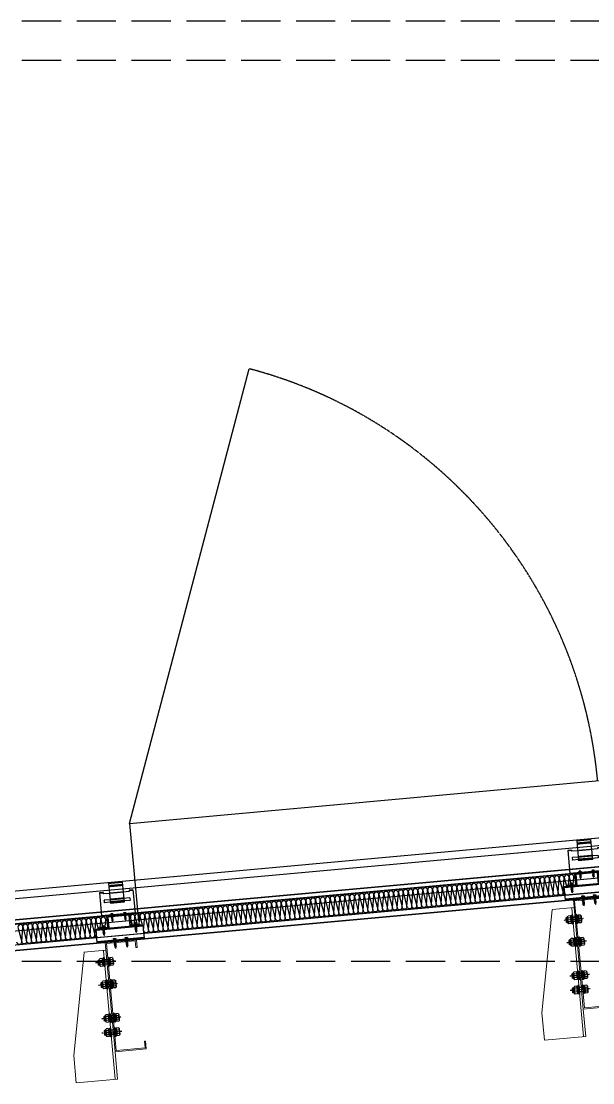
# Model space of a CAD drawing. Extents: x 220580 to 2027826, y -309201 to 71987.
# Drawn here: x 340709 to 342168, y -153488 to -150779 of the extents above; entities that cross this region are included whole.
import ezdxf
from ezdxf.xclip import XClip

# ---------------------------------------------------------------- set-up
doc = ezdxf.new("R2010")
doc.units = 0
for name, pattern in [('CENTER', [2, 1.25, -0.25, 0.25, -0.25]), ('CONTINUOUS0', [0]), ('CONTINUOUS1', [0]), ('DASH', [0.35, 0.25, -0.1]), ('ZN-DOT', [0.25, 0, -0.25])]:
    doc.linetypes.add(name, pattern=pattern)
for name, color, linetype in [('!ZN6-层高线-8', 8, 'ZN-DOT'), ('003_THICK', 7, 'CONTINUOUS1'), ('004_THIN', 6, 'CONTINUOUS0'), ('A-LIN-V', 9, 'Continuous'), ('AS-COLN', 6, 'Continuous'), ('BWM', 8, 'Continuous'), ('C18', 4, 'CENTER'), ('pj', 4, 'Continuous'), ('SEAMLOK75 - SHEET', 6, 'Continuous'), ('ZX', 240, 'CENTER'), ('紧固件', 40, 'Continuous')]:
    doc.layers.add(name, color=color, linetype=linetype)
doc.layers.add('S-dim', color=81, linetype='Continuous', lineweight=0)
doc.layers.add('粗', color=7, linetype='Continuous', lineweight=50)

# ---------------------------------------------------------------- blocks, each defined once
blk = doc.blocks.new('*U1975')
at = {"layer": '003_THICK', "color": 2}
for points in [[(-10.5, 13.1, 0.611769), (-10.5, 6.5, 0.611769)], [(-10.5, 6.5, 0.305859), (-10.5, -6.5, 0.305859)], [(31.2, 6.5, 0.61177), (31.2, 13.1, 0.61177)], [(31.2, -6.5, 0.305858), (31.2, 6.5, 0.305858)], [(-10.5, -6.5, 0.611769), (-10.5, -13.1, 0.611769)], [(31.2, -13.1, 0.61177), (31.2, -6.5, 0.61177)]]:
    blk.add_lwpolyline(points, format="xyb", dxfattribs=at)
for points in [[(-12.5, 9.8), (-12.5, -9.8)], [(-10.5, 13.1), (-2.5, 13.1)], [(-10.5, 6.5), (-2.5, 6.5)], [(-3.6, 8), (-3.6, -8)], [(-2.5, 13.1), (-2.5, -13.1)], [(-2.5, 12.1), (1.6, 12.1)], [(-2.5, 0), (1.6, 4.1)], [(-2.5, -4.1), (1.6, 0)], [(1.6, 15), (4.6, 15)], [(1.6, 15), (1.6, -15)], [(4.6, 15), (4.6, -15)], [(4.6, 8), (16.1, 8)], [(16.1, 15), (16.1, -15)], [(16.1, 15), (19.1, 15)], [(19.1, 15), (19.1, -15)], [(19.1, 12.1), (23.2, 12.1)], [(19.1, 0), (23.2, 4.1)], [(23.2, 13.1), (23.2, -13.1)], [(23.2, 13.1), (31.2, 13.1)], [(23.2, 6.5), (31.2, 6.5)], [(33.2, 9.8), (33.2, -9.8)], [(33.2, 8), (37.5, 8)], [(37.5, 8), (37.5, -8)], [(37.5, 8), (39, 6.5)], [(39, 6.5), (39, -6.5)], [(-10.5, -6.5), (-2.5, -6.5)], [(-10.5, -13.1), (-2.5, -13.1)], [(-2.5, -12.1), (1.6, -12.1)], [(1.6, -15), (4.6, -15)], [(4.6, -8), (16.1, -8)], [(16.1, -15), (19.1, -15)], [(19.1, -4.1), (23.2, 0)], [(19.1, -12.1), (23.2, -12.1)], [(23.2, -6.5), (31.2, -6.5)], [(23.2, -13.1), (31.2, -13.1)], [(33.2, -8), (37.5, -8)], [(37.5, -8), (39, -6.5)]]:
    blk.add_lwpolyline(points, dxfattribs=at)
at = {"layer": '004_THIN', "color": 2}
for points in [[(-3.6, 6.5), (16.1, 6.5)], [(33.2, 6.5), (39, 6.5)], [(-3.6, -6.5), (16.1, -6.5)], [(33.2, -6.5), (39, -6.5)]]:
    blk.add_lwpolyline(points, dxfattribs=at)
at = {"layer": 'C18', "color": 1, "ltscale": 0.6}
blk.add_lwpolyline([(-20.5, 0), (47, 0)], dxfattribs=at)
blk = doc.blocks.new('34t65')
at = {"color": 2, "ltscale": 50}
for p, q in [((1430037, 238183.4), (1430157, 238183.4)), ((1430037, 238148.4), (1430037, 238183.4)), ((1430037, 238180.9), (1430157, 238180.9)), ((1430157, 238183.4), (1430157, 238148.4)), ((1430157, 238150.9), (1430037, 238150.9)), ((1430157, 238148.4), (1430037, 238148.4))]:
    blk.add_line(p, q, dxfattribs=at)
blk = doc.blocks.new('*U1984')
at = {"layer": 'pj'}
for p, q in [((-4.4, 0.5), (-4.4, 0)), ((4.4, 0), (-4.4, 0)), ((-4.1, 0.8), (-3.1, 1)), ((4.1, 0.8), (-4.1, 0.8)), ((-3.1, 3.9), (-3.1, 1)), ((3.1, 1), (-3.1, 1)), ((2.3, 4.2), (-2.3, 4.2)), ((-2, 0.8), (-1.5, 1)), ((-1.5, 3.9), (-1.5, 1)), ((-1.5, 0), (-1.5, -1.6)), ((1.5, 3.9), (1.5, 1)), ((2.2, 0.8), (1.5, 1)), ((1.5, 0), (1.5, -1.1)), ((3.1, 3.9), (3.1, 1)), ((4.1, 0.8), (3.1, 1)), ((4.4, 0.5), (4.4, 0)), ((-2.1, -1.9), (2.1, -1.4)), ((-2.1, -1.9), (-1.5, -1.6)), ((-2.1, -1.9), (-1.5, -2.2)), ((-2.1, -3.3), (2.1, -2.8)), ((-2.1, -3.3), (-1.5, -3)), ((-2.1, -3.3), (-1.5, -3.6)), ((-2.1, -4.7), (2.1, -4.2)), ((-2.1, -4.7), (-1.5, -4.4)), ((-2.1, -4.7), (-1.5, -5)), ((-2.1, -6.1), (2.1, -5.6)), ((-2.1, -6.1), (-1.5, -5.8)), ((-2.1, -6.1), (-1.5, -6.4)), ((-2.1, -7.5), (2.1, -7)), ((-2.1, -7.5), (-1.5, -7.2)), ((-2.1, -7.5), (-1.5, -7.8)), ((-2.1, -8.9), (2.1, -8.4)), ((-2.1, -8.9), (-1.5, -8.6)), ((-2.1, -8.9), (-1.5, -9.2)), ((-2.1, -10.3), (2.1, -9.8)), ((-2.1, -10.3), (-1.5, -10)), ((-2.1, -10.3), (-1.5, -10.6)), ((-2.1, -11.7), (2.1, -11.2)), ((-2.1, -11.7), (-1.5, -11.4)), ((-2.1, -11.7), (-1.5, -12)), ((-2.1, -13.1), (-1.5, -12.8)), ((-2.1, -13.1), (-1.1, -13)), ((-2.1, -13.1), (-1.5, -13.4)), ((-1.5, -1.6), (1.5, -1.1)), ((-1.5, -2.2), (1.5, -1.7)), ((-1.5, -2.2), (-1.5, -3)), ((-1.5, -3), (1.5, -2.5)), ((-1.5, -3.6), (1.5, -3.1)), ((-1.5, -3.6), (-1.5, -4.4)), ((-1.5, -4.4), (1.5, -3.9)), ((-1.5, -5), (1.5, -4.5)), ((-1.5, -5), (-1.5, -5.8)), ((-1.5, -5.8), (1.5, -5.3)), ((-1.5, -6.4), (1.5, -5.9)), ((-1.5, -6.4), (-1.5, -7.2)), ((-1.5, -7.2), (1.5, -6.7)), ((-1.5, -7.8), (1.5, -7.3)), ((-1.5, -7.8), (-1.5, -8.6)), ((-1.5, -8.6), (1.5, -8.1)), ((-1.5, -9.2), (1.5, -8.7)), ((-1.5, -9.2), (-1.5, -10)), ((-1.5, -10), (1.5, -9.5)), ((-1.5, -10.6), (1.5, -10.1)), ((-1.5, -10.6), (-1.5, -11.4)), ((-1.5, -11.4), (1.5, -10.9)), ((-1.5, -12), (1.5, -11.5)), ((-1.5, -12), (-1.5, -12.8)), ((-1.5, -12.8), (-1, -12.7)), ((-1.5, -13.4), (-1.5, -17.2)), ((-1.5, -13.4), (-1.3, -13.4)), ((0, -18.6), (-1.5, -17.2)), ((0, -18.6), (1.5, -17.2)), ((0.6, -12.4), (1.5, -12.3)), ((0.7, -12.8), (2.1, -12.6)), ((0.7, -13), (1.5, -12.9)), ((0.7, -13.8), (1.5, -13.7)), ((0.7, -14.2), (2.1, -14)), ((0.7, -14.4), (1.5, -14.3)), ((1.5, -0.3), (1.5, -1.1)), ((2.1, -1.4), (1.5, -1.1)), ((2.1, -1.4), (1.5, -1.7)), ((1.5, -1.7), (1.5, -2.5)), ((2.1, -2.8), (1.5, -2.5)), ((2.1, -2.8), (1.5, -3.1)), ((1.5, -3.1), (1.5, -3.9)), ((2.1, -4.2), (1.5, -3.9)), ((2.1, -4.2), (1.5, -4.5)), ((1.5, -4.5), (1.5, -5.3)), ((2.1, -5.6), (1.5, -5.3)), ((2.1, -5.6), (1.5, -5.9)), ((1.5, -5.9), (1.5, -6.7)), ((2.1, -7), (1.5, -6.7)), ((2.1, -7), (1.5, -7.3)), ((1.5, -7.3), (1.5, -8.1)), ((2.1, -8.4), (1.5, -8.1)), ((2.1, -8.4), (1.5, -8.7)), ((1.5, -8.7), (1.5, -9.5)), ((2.1, -9.8), (1.5, -9.5)), ((2.1, -9.8), (1.5, -10.1)), ((1.5, -10.1), (1.5, -10.9)), ((2.1, -11.2), (1.5, -10.9)), ((2.1, -11.2), (1.5, -11.5)), ((1.5, -11.5), (1.5, -12.3)), ((2.1, -12.6), (1.5, -12.3)), ((2.1, -12.6), (1.5, -12.9)), ((1.5, -12.9), (1.5, -13.7)), ((2.1, -14), (1.5, -13.7)), ((2.1, -14), (1.5, -14.3)), ((1.5, -14.3), (1.5, -17.2))]:
    blk.add_line(p, q, dxfattribs=at)
blk.add_lwpolyline([(0, -18.6), (0.7, -14.4), (0.7, -12.7, 0.417657), (0.4, -12.4, 0.097062), (-1, -12.7), (-1.5, -13.8)], format="xyb", dxfattribs=at)
for centre, radius, start, end in [((-4.1, 0.5), 0.3, 90, 180), ((-2.3, 3.3), 0.951, 35.4009, 144.5991), ((0, 1), 3.2, 61.0594, 118.9406), ((2.3, 3.3), 0.951, 35.4009, 144.5991), ((4.1, 0.5), 0.3, 0, 90)]:
    blk.add_arc(centre, radius, start, end, dxfattribs=at)
at = {"layer": 'ZX', "ltscale": 0.2}
blk.add_line((0, 4.9), (0, -21), dxfattribs=at)
blk = doc.blocks.new('A$C2F3B4A73')
at = {"layer": '粗', "lineweight": -2}
for p, q in [((25.2, 101.1), (60.4, 101.1)), ((25.2, 101.1), (25.2, 49.6)), ((60.4, 101.1), (60.4, 49.6)), ((0, 78.7), (9.6, 78.7)), ((0, 78.7), (0, 19.8)), ((9.6, 78.7), (9.6, 76.3)), ((9.6, 58.4), (9.6, 53.6)), ((10.4, 75.5), (25.2, 75.5)), ((10.4, 59.2), (25.2, 59.2)), ((25.2, 58.4), (60.4, 58.4)), ((60.4, 75.5), (75.2, 75.5)), ((60.4, 59.2), (75.2, 59.2)), ((76, 78.7), (85.6, 78.7)), ((76, 78.7), (76, 76.3)), ((76, 58.4), (76, 53.6)), ((85.6, 78.7), (85.6, 19.8)), ((10.4, 52.8), (25.2, 52.8)), ((25.2, 53.6), (60.4, 53.6)), ((25.2, 49.6), (60.4, 49.6)), ((60.4, 52.8), (75.2, 52.8)), ((0, 19.8), (85.6, 19.8)), ((0, 18.8), (0, 19.8)), ((0, 18.8), (85.6, 18.8)), ((14.4, 19.8), (14.4, 18.8)), ((71.2, 19.8), (71.2, 18.8)), ((85.6, 19.8), (85.6, 18.8))]:
    blk.add_line(p, q, dxfattribs=at)
at = {"layer": '粗', "linetype": 'DASH', "lineweight": -2}
for p, q in [((25.2, 100.6), (60.4, 100.6)), ((25.2, 94.7), (60.4, 94.7)), ((25.2, 92.3), (60.4, 92.3)), ((0, 77.7), (9.6, 77.7)), ((25.2, 75.5), (60.4, 75.5)), ((25.2, 60), (60.4, 60)), ((25.2, 59.2), (60.4, 59.2)), ((76, 77.7), (85.6, 77.7)), ((25.2, 52.8), (60.4, 52.8)), ((25.2, 52), (60.4, 52)), ((16, 19.8), (16, 18.8)), ((21.6, 19.8), (21.6, 18.8)), ((29.6, 19.8), (29.6, 18.8)), ((35.2, 19.8), (35.2, 18.8)), ((50.4, 19.8), (50.4, 18.8)), ((56, 19.8), (56, 18.8)), ((64, 19.8), (64, 18.8)), ((69.6, 19.8), (69.6, 18.8))]:
    blk.add_line(p, q, dxfattribs=at)
at = {"layer": '粗', "lineweight": -2}
for centre, start, end in [((10.4, 76.3), 180, 270), ((10.4, 58.4), 90, 180), ((75.2, 76.3), 270, 0), ((75.2, 58.4), 0, 90), ((10.4, 53.6), 180, 270), ((75.2, 53.6), 270, 0)]:
    blk.add_arc(centre, 0.8, start, end, dxfattribs=at)
at = {"layer": '紧固件', "color": 2, "yscale": 0.8, "zscale": 0.8}
for p, xscale in [((26.1, 19.8), 0.8), ((59.5, 19.8), -0.8)]:
    blk.add_blockref('*U1984', p, dxfattribs=dict(at, xscale=xscale))
blk = doc.blocks.new('A$C51791418')
blk.add_blockref('A$C2F3B4A73', (-42.8, -15.8))
blk = doc.blocks.new('*U1987')
at = {"layer": '003_THICK', "color": 2}
for points in [[(-11, 13.1, 0.611769), (-11, 6.5, 0.611769)], [(-11, 6.5, 0.305859), (-11, -6.5, 0.305859)], [(31.2, 6.5, 0.61177), (31.2, 13.1, 0.61177)], [(31.2, -6.5, 0.305858), (31.2, 6.5, 0.305858)], [(-11, -6.5, 0.611769), (-11, -13.1, 0.611769)], [(31.2, -13.1, 0.61177), (31.2, -6.5, 0.61177)]]:
    blk.add_lwpolyline(points, format="xyb", dxfattribs=at)
for points in [[(-13, 9.8), (-13, -9.8)], [(-11, 13.1), (-3, 13.1)], [(-11, 6.5), (-3, 6.5)], [(-3.6, 8), (-3.6, -8)], [(-3, 13.1), (-3, -13.1)], [(-3, 12.1), (1.1, 12.1)], [(-3, 0), (1.1, 4.1)], [(-3, -4.1), (1.1, 0)], [(1.1, 15), (4.1, 15)], [(1.1, 15), (1.1, -15)], [(4.1, 15), (4.1, -15)], [(4.1, 8), (16.1, 8)], [(16.1, 15), (16.1, -15)], [(16.1, 15), (19.1, 15)], [(19.1, 15), (19.1, -15)], [(19.1, 12.1), (23.2, 12.1)], [(19.1, 0), (23.2, 4.1)], [(23.2, 13.1), (23.2, -13.1)], [(23.2, 13.1), (31.2, 13.1)], [(23.2, 6.5), (31.2, 6.5)], [(33.2, 9.8), (33.2, -9.8)], [(33.2, 8), (37.5, 8)], [(37.5, 8), (37.5, -8)], [(37.5, 8), (39, 6.5)], [(39, 6.5), (39, -6.5)], [(-11, -6.5), (-3, -6.5)], [(-11, -13.1), (-3, -13.1)], [(-3, -12.1), (1.1, -12.1)], [(1.1, -15), (4.1, -15)], [(4.1, -8), (16.1, -8)], [(16.1, -15), (19.1, -15)], [(19.1, -4.1), (23.2, 0)], [(19.1, -12.1), (23.2, -12.1)], [(23.2, -6.5), (31.2, -6.5)], [(23.2, -13.1), (31.2, -13.1)], [(33.2, -8), (37.5, -8)], [(37.5, -8), (39, -6.5)]]:
    blk.add_lwpolyline(points, dxfattribs=at)
at = {"layer": '004_THIN', "color": 2}
for points in [[(-3.6, 6.5), (16.1, 6.5)], [(33.2, 6.5), (39, 6.5)], [(-3.6, -6.5), (16.1, -6.5)], [(33.2, -6.5), (39, -6.5)]]:
    blk.add_lwpolyline(points, dxfattribs=at)
at = {"layer": 'C18', "color": 1, "ltscale": 0.6}
blk.add_lwpolyline([(-21, 0), (47, 0)], dxfattribs=at)
blk = doc.blocks.new('1112')
at = {"color": 2}
blk.add_lwpolyline([(1432456, 238570.9), (1432478.5, 238570.9), (1432478.5, 238598.4), (1432538.5, 238598.4), (1432538.5, 238570.9), (1432561, 238570.9), (1432561, 238568.4), (1432536, 238568.4), (1432536, 238595.9), (1432481, 238595.9), (1432481, 238568.4), (1432456, 238568.4)], close=True, dxfattribs=at)
at = {"layer": 'S-dim', "ltscale": 10}
for p, q in [((1432412.5, 238512.7), (1432468.5, 238512.7)), ((1432412.5, 238511.6), (1432362.5, 238252.3)), ((1432462.5, 238511.6), (1432462.5, 238182.3)), ((1432362.5, 238252.3), (1432362.5, 238182.3)), ((1432468.5, 238252.3), (1432468.5, 238182.3)), ((1432362.5, 238182.3), (1432468.5, 238182.3))]:
    blk.add_line(p, q, dxfattribs=at)
at = {"layer": 'S-dim', "color": 6, "ltscale": 10}
blk.add_lwpolyline([(1432548.5, 238512.3), (1432548.5, 238532.3), (1432468.5, 238532.3), (1432468.5, 238252.3), (1432548.5, 238252.3), (1432548.5, 238272.3), (1432545.5, 238272.3), (1432545.5, 238255.3), (1432471.5, 238255.3), (1432471.5, 238529.3), (1432545.5, 238529.3), (1432545.5, 238512.3)], close=True, dxfattribs=at)
blk.add_blockref('34t65', (2411.5, 385))
at = {"xscale": -0.7500000000000001, "yscale": 0.7500000000000001, "zscale": 0.7500000000000001, "rotation": 359.9999999722328}
for p in [(1432474.6, 238482.3), (1432474.6, 238302.3)]:
    blk.add_blockref('*U1987', p, dxfattribs=at)
at = {"layer": 'SEAMLOK75 - SHEET', "xscale": -1}
blk.add_blockref('A$C51791418', (1432508.5, 238596.4), dxfattribs=at)
at = {"layer": '紧固件', "xscale": -1.023999999801318, "yscale": 1.023999999801318, "zscale": 1.023999999801318}
for p in [(1432467.3, 238570.9), (1432549.8, 238570.9, 0), (1432493.5, 238535.9), (1432523.5, 238535.9)]:
    blk.add_blockref('*U1984', p, dxfattribs=at)
blk = doc.blocks.new('20250829153746')
at = {"color": 1, "ltscale": 50}
for p, q in [((254.2, 12651.3), (-4312.8, 12236.1)), ((254.2, 12649.8), (-4312.8, 12234.6))]:
    blk.add_line(p, q, dxfattribs=at)
at = {"color": 4, "ltscale": 50}
for p, q in [((-4287.3, 12185.6), (254.1, 12598.5)), ((-4287.3, 12184.8), (254.1, 12597.6)), ((-4287.2, 12171.3), (254.1, 12584.2)), ((-4287.2, 12170.5), (254.1, 12583.4))]:
    blk.add_line(p, q, dxfattribs=at)
at = {"color": 2, "ltscale": 50}
blk.add_line((-4287.2, 12171.6), (254.1, 12584.5), dxfattribs=at)
at = {"layer": 'A-LIN-V'}
blk.add_line((-3361.8, 12552.7), (-3339, 12303.7), dxfattribs=at)
for points in [[(-3361.8, 12552.7), (-3055.9, 13713)], [(-3361.8, 12552.7), (-971.8, 12771.5)]]:
    blk.add_lwpolyline(points, dxfattribs=at)
at = {"layer": 'A-LIN-V', "linetype": 'DASH'}
blk.add_arc((-3361.8, 12552.7), 1200, 5.2306, 75.2306, dxfattribs=at)
at = {"layer": 'AS-COLN'}
blk.add_line((-4396.9, 12210.8), (203, 12628.9), dxfattribs=at)
at = {"layer": 'BWM'}
for points in [[(-2248.2, 12371, -0.414214), (-2255, 12376.6), (-2252.2, 12414.5, 1), (-2264.6, 12413.4), (-2255, 12376.6, -1), (-2267.5, 12375.5), (-2264.6, 12413.4, 1), (-2277.1, 12412.3), (-2267.5, 12375.5, -1), (-2279.9, 12374.4), (-2277.1, 12412.3, 1), (-2289.5, 12411.1), (-2279.9, 12374.4, -1), (-2292.4, 12373.2), (-2289.5, 12411.1, 1), (-2302, 12410), (-2292.4, 12373.2, -1), (-2304.8, 12372.1), (-2302, 12410, 1), (-2314.4, 12408.9), (-2304.8, 12372.1, -1), (-2317.3, 12371), (-2314.4, 12408.9, 1), (-2326.9, 12407.7), (-2317.3, 12371, -1), (-2329.7, 12369.8), (-2326.9, 12407.7, 1), (-2339.3, 12406.6), (-2329.7, 12369.8, -1), (-2342.1, 12368.7), (-2339.3, 12406.6, 1), (-2351.8, 12405.5), (-2342.1, 12368.7, -1), (-2354.6, 12367.6), (-2351.8, 12405.5, 1), (-2364.2, 12404.3), (-2354.6, 12367.6, -1), (-2367, 12366.4), (-2364.2, 12404.3, 1), (-2376.7, 12403.2), (-2367, 12366.4, -1), (-2379.5, 12365.3), (-2376.7, 12403.2, 1), (-2389.1, 12402.1), (-2379.5, 12365.3, -1), (-2391.9, 12364.2), (-2389.1, 12402.1, 1), (-2401.6, 12400.9), (-2391.9, 12364.2, -1), (-2404.4, 12363), (-2401.6, 12400.9, 1), (-2414, 12399.8), (-2404.4, 12363, -1), (-2416.8, 12361.9), (-2414, 12399.8, 1), (-2426.5, 12398.7), (-2416.8, 12361.9, -1), (-2429.3, 12360.8), (-2426.5, 12398.7, 1), (-2438.9, 12397.5), (-2429.3, 12360.8, -1), (-2441.7, 12359.6), (-2438.9, 12397.5, 1), (-2451.4, 12396.4), (-2441.7, 12359.6, -1), (-2454.2, 12358.5), (-2451.4, 12396.4, 1), (-2463.8, 12395.3), (-2454.2, 12358.5, -1), (-2466.6, 12357.4), (-2463.8, 12395.3, 1), (-2476.3, 12394.1), (-2466.6, 12357.4, -1), (-2479.1, 12356.3), (-2476.3, 12394.1, 1), (-2488.7, 12393), (-2479.1, 12356.3, -1), (-2491.5, 12355.1), (-2488.7, 12393, 1), (-2501.2, 12391.9), (-2491.5, 12355.1, -1), (-2504, 12354), (-2501.2, 12391.9, 1), (-2513.6, 12390.8), (-2504, 12354, -1), (-2516.4, 12352.9), (-2513.6, 12390.8, 1), (-2526.1, 12389.6), (-2516.4, 12352.9, -1), (-2528.9, 12351.7), (-2526.1, 12389.6, 1), (-2538.5, 12388.5), (-2528.9, 12351.7, -1), (-2541.3, 12350.6), (-2538.5, 12388.5, 1), (-2550.9, 12387.4), (-2541.3, 12350.6, -1), (-2553.8, 12349.5), (-2550.9, 12387.4, 1), (-2563.4, 12386.2), (-2553.8, 12349.5, -1), (-2566.2, 12348.3), (-2563.4, 12386.2, 1), (-2575.8, 12385.1), (-2566.2, 12348.3, -1), (-2578.7, 12347.2), (-2575.8, 12385.1, 1), (-2588.3, 12384), (-2578.7, 12347.2, -1), (-2591.1, 12346.1), (-2588.3, 12384, 1), (-2600.7, 12382.8), (-2591.1, 12346.1, -1), (-2603.6, 12344.9), (-2600.7, 12382.8, 1), (-2613.2, 12381.7), (-2603.6, 12344.9, -1), (-2616, 12343.8), (-2613.2, 12381.7, 1), (-2625.6, 12380.6), (-2616, 12343.8, -1), (-2628.5, 12342.7), (-2625.6, 12380.6, 1), (-2638.1, 12379.4), (-2628.5, 12342.7, -1), (-2640.9, 12341.5), (-2638.1, 12379.4, 1), (-2650.5, 12378.3), (-2640.9, 12341.5, -1), (-2653.4, 12340.4), (-2650.5, 12378.3, 1), (-2663, 12377.2), (-2653.4, 12340.4, -1), (-2665.8, 12339.3), (-2663, 12377.2, 1), (-2675.4, 12376), (-2665.8, 12339.3, -1), (-2678.3, 12338.1), (-2675.4, 12376, 1), (-2687.9, 12374.9), (-2678.3, 12338.1, -1), (-2690.7, 12337), (-2687.9, 12374.9, 1), (-2700.3, 12373.8), (-2690.7, 12337, -1), (-2703.2, 12335.9), (-2700.3, 12373.8, 1), (-2712.8, 12372.6), (-2703.2, 12335.9, -1), (-2715.6, 12334.8), (-2712.8, 12372.6, 1), (-2725.2, 12371.5), (-2715.6, 12334.8, -1), (-2728.1, 12333.6), (-2725.2, 12371.5, 1), (-2737.7, 12370.4), (-2728.1, 12333.6, -1), (-2740.5, 12332.5), (-2737.7, 12370.4, 1), (-2750.1, 12369.2), (-2740.5, 12332.5, -1), (-2753, 12331.4), (-2750.1, 12369.2, 1), (-2762.6, 12368.1), (-2753, 12331.4, -1), (-2765.4, 12330.2), (-2762.6, 12368.1, 1), (-2775, 12367), (-2765.4, 12330.2, -1), (-2777.9, 12329.1), (-2775, 12367, 1), (-2787.5, 12365.9), (-2777.9, 12329.1, -1), (-2790.3, 12328), (-2787.5, 12365.9, 1), (-2799.9, 12364.7), (-2790.3, 12328, -1), (-2802.7, 12326.8), (-2799.9, 12364.7, 1), (-2812.4, 12363.6), (-2802.7, 12326.8, -1), (-2815.2, 12325.7), (-2812.4, 12363.6, 1), (-2824.8, 12362.5), (-2815.2, 12325.7, -1), (-2827.6, 12324.6), (-2824.8, 12362.5, 1), (-2837.3, 12361.3), (-2827.6, 12324.6, -1), (-2840.1, 12323.4), (-2837.3, 12361.3, 1), (-2849.7, 12360.2), (-2840.1, 12323.4, -1), (-2852.5, 12322.3), (-2849.7, 12360.2, 1), (-2862.2, 12359.1), (-2852.5, 12322.3, -1), (-2865, 12321.2), (-2862.2, 12359.1, 1), (-2874.6, 12357.9), (-2865, 12321.2, -1), (-2877.4, 12320), (-2874.6, 12357.9, 1), (-2887.1, 12356.8), (-2877.4, 12320, -1), (-2889.9, 12318.9), (-2887.1, 12356.8, 1), (-2899.5, 12355.7), (-2889.9, 12318.9, -1), (-2902.3, 12317.8), (-2899.5, 12355.7, 1), (-2912, 12354.5), (-2902.3, 12317.8, -1), (-2914.8, 12316.6), (-2912, 12354.5, 1), (-2924.4, 12353.4), (-2914.8, 12316.6, -1), (-2927.2, 12315.5), (-2924.4, 12353.4, 1), (-2936.9, 12352.3), (-2927.2, 12315.5, -1), (-2939.7, 12314.4), (-2936.9, 12352.3, 1), (-2949.3, 12351.1), (-2939.7, 12314.4, -1), (-2952.1, 12313.2), (-2949.3, 12351.1, 1), (-2961.8, 12350), (-2952.1, 12313.2, -1), (-2964.6, 12312.1), (-2961.8, 12350, 1), (-2974.2, 12348.9), (-2964.6, 12312.1, -1), (-2977, 12311), (-2974.2, 12348.9, 1), (-2986.7, 12347.7), (-2977, 12311, -1), (-2989.5, 12309.9), (-2986.7, 12347.7, 1), (-2999.1, 12346.6), (-2989.5, 12309.9, -1), (-3001.9, 12308.7), (-2999.1, 12346.6, 1), (-3011.5, 12345.5), (-3001.9, 12308.7, -1), (-3014.4, 12307.6), (-3011.5, 12345.5, 1), (-3024, 12344.4), (-3014.4, 12307.6, -1), (-3026.8, 12306.5), (-3024, 12344.4, 1), (-3036.4, 12343.2), (-3026.8, 12306.5, -1), (-3039.3, 12305.3), (-3036.4, 12343.2, 1), (-3048.9, 12342.1), (-3039.3, 12305.3, -1), (-3051.7, 12304.2), (-3048.9, 12342.1, 1), (-3061.3, 12341), (-3051.7, 12304.2, -1), (-3064.2, 12303.1), (-3061.3, 12341, 1), (-3073.8, 12339.8), (-3064.2, 12303.1, -1), (-3076.6, 12301.9), (-3073.8, 12339.8, 1), (-3086.2, 12338.7), (-3076.6, 12301.9, -1), (-3089.1, 12300.8), (-3086.2, 12338.7, 1), (-3098.7, 12337.6), (-3089.1, 12300.8, -1), (-3101.5, 12299.7), (-3098.7, 12337.6, 1), (-3111.1, 12336.4), (-3101.5, 12299.7, -1), (-3114, 12298.5), (-3111.1, 12336.4, 1), (-3123.6, 12335.3), (-3114, 12298.5, -1), (-3126.4, 12297.4), (-3123.6, 12335.3, 1), (-3136, 12334.2), (-3126.4, 12297.4, -1), (-3138.9, 12296.3), (-3136, 12334.2, 1), (-3148.5, 12333), (-3138.9, 12296.3, -1), (-3151.3, 12295.1), (-3148.5, 12333, 1), (-3160.9, 12331.9), (-3151.3, 12295.1, -1), (-3163.8, 12294), (-3160.9, 12331.9, 1), (-3173.4, 12330.8), (-3163.8, 12294, -1), (-3176.2, 12292.9), (-3173.4, 12330.8, 1), (-3185.8, 12329.6), (-3176.2, 12292.9, -1), (-3188.7, 12291.7), (-3185.8, 12329.6, 1), (-3198.3, 12328.5), (-3188.7, 12291.7, -1), (-3201.1, 12290.6), (-3198.3, 12328.5, 1), (-3210.7, 12327.4), (-3201.1, 12290.6, -1), (-3213.6, 12289.5), (-3210.7, 12327.4, 1), (-3223.2, 12326.2), (-3213.6, 12289.5, -1), (-3226, 12288.4), (-3223.2, 12326.2, 1), (-3235.6, 12325.1), (-3226, 12288.4, -1), (-3238.5, 12287.2), (-3235.6, 12325.1, 1), (-3248.1, 12324), (-3238.5, 12287.2, -1), (-3250.9, 12286.1), (-3248.1, 12324, 1), (-3260.5, 12322.9), (-3250.9, 12286.1, -1), (-3263.3, 12285), (-3260.5, 12322.9, 1), (-3273, 12321.7), (-3263.3, 12285, -1), (-3275.8, 12283.8), (-3273, 12321.7, 1), (-3285.4, 12320.6), (-3275.8, 12283.8, -1), (-3288.2, 12282.7), (-3285.4, 12320.6, 1), (-3297.9, 12319.5), (-3288.2, 12282.7, -1), (-3300.7, 12281.6), (-3297.9, 12319.5, 1), (-3310.3, 12318.3), (-3300.7, 12281.6, -1), (-3313.1, 12280.4), (-3310.3, 12318.3, 1), (-3322.8, 12317.2), (-3313.1, 12280.4, -1), (-3325.6, 12279.3), (-3322.8, 12317.2, 1), (-3335.2, 12316.1), (-3329.4, 12293.9)], [(-2241.3, 12395.3), (-2239.7, 12415.6, 1), (-2252.2, 12414.5), (-2246.4, 12392.3)], [(-2228.8, 12396.4), (-2227.3, 12416.8, 1), (-2239.7, 12415.6), (-2234.6, 12395.9)], [(-3443.3, 12262.3, -0.414214), (-3450.1, 12268), (-3447.3, 12305.9, 1), (-3459.7, 12304.7), (-3450.1, 12268, -1), (-3462.5, 12266.8), (-3459.7, 12304.7, 1), (-3472.1, 12303.6), (-3462.5, 12266.8, -1), (-3475, 12265.7), (-3472.1, 12303.6, 1), (-3484.6, 12302.5), (-3475, 12265.7, -1), (-3487.4, 12264.6), (-3484.6, 12302.5, 1), (-3497, 12301.3), (-3487.4, 12264.6, -1), (-3499.9, 12263.5), (-3497, 12301.3, 1), (-3509.5, 12300.2), (-3499.9, 12263.5, -1), (-3512.3, 12262.3), (-3509.5, 12300.2, 1), (-3521.9, 12299.1), (-3512.3, 12262.3, -1), (-3524.8, 12261.2), (-3521.9, 12299.1, 1), (-3534.4, 12298), (-3524.8, 12261.2, -1), (-3537.2, 12260.1), (-3534.4, 12298, 1), (-3546.8, 12296.8), (-3537.2, 12260.1, -1), (-3549.7, 12258.9), (-3546.8, 12296.8, 1), (-3559.3, 12295.7), (-3549.7, 12258.9, -1), (-3562.1, 12257.8), (-3559.3, 12295.7, 1), (-3571.7, 12294.6), (-3562.1, 12257.8, -1), (-3574.6, 12256.7), (-3571.7, 12294.6, 1), (-3584.2, 12293.4), (-3574.6, 12256.7, -1), (-3587, 12255.5), (-3584.2, 12293.4, 1), (-3596.6, 12292.3), (-3587, 12255.5, -1), (-3599.5, 12254.4), (-3596.6, 12292.3, 1), (-3609.1, 12291.2), (-3599.5, 12254.4, -1), (-3611.9, 12253.3), (-3609.1, 12291.2, 1), (-3621.5, 12290), (-3611.9, 12253.3, -1), (-3624.4, 12252.1), (-3621.5, 12290, 1), (-3634, 12288.9), (-3624.4, 12252.1, -1), (-3636.8, 12251), (-3634, 12288.9, 1), (-3646.4, 12287.8), (-3636.8, 12251, -1), (-3649.3, 12249.9)], [(-3436.3, 12286.7), (-3434.8, 12307, 1), (-3447.3, 12305.9), (-3441.4, 12283.7)], [(-3423.9, 12287.8), (-3422.4, 12308.1, 1), (-3434.8, 12307), (-3429.6, 12287.3)], [(-3349.2, 12294.6), (-3347.7, 12314.9, 1), (-3360.1, 12313.8), (-3354.9, 12294.1)], [(-3336.7, 12295.7), (-3335.2, 12316.1, 1), (-3347.7, 12314.9), (-3342.5, 12295.2)]]:
    blk.add_lwpolyline(points, format="xyb", dxfattribs=at)
at = {"layer": 'SEAMLOK75 - SHEET'}
for p, q in [((-4488.5, 12305.1, 0), (254.2, 12736.3, 0)), ((-4486.7, 12285.2, 0), (254.2, 12716.2, 0)), ((254.2, 12662, 0), (-4481.8, 12231.4, 0)), ((254.2, 12661, 0), (-4481.7, 12230.4, 0))]:
    blk.add_line(p, q, dxfattribs=at)
at = {"rotation": 5.194429235926858}
for p in [(-1407218.7, -354884.6), (-1408413.8, -354993.3)]:
    blk.add_blockref('1112', p, dxfattribs=at)
at = {"xscale": -0.7500000000000011, "yscale": 0.7500000000000006, "zscale": 0.7500000000000001, "rotation": 5.194429235926856}
for p in [(-2210.6, 12251.2), (-2202.9, 12165.7), (-3405.7, 12142.5), (-3397.9, 12057)]:
    blk.add_blockref('*U1975', p, dxfattribs=at)

msp = doc.modelspace()

# ---------------------------------------------------------------- block references
at = {"ltscale": 30}
ref = msp.add_blockref('20250829153746', (344346.7, -165379.4), dxfattribs=at)
XClip(ref).set_block_clipping_path([(-6706.9425857681, -2293.6337352093), (3746.9317506557, 16818.2785192617)])

# ---------------------------------------------------------------- next in the draw order: linework, layer by layer
at = {"layer": '!ZN6-层高线-8', "linetype": 'DASH', "ltscale": 400}
for p, q in [((351450.4, -150779.4), (339706.6, -150779.4)), ((351450.4, -150879.4), (339706.6, -150879.4)), ((351450.4, -153179.4), (339706.6, -153179.4))]:
    msp.add_line(p, q, dxfattribs=at)

doc.saveas('drawing.dxf')
